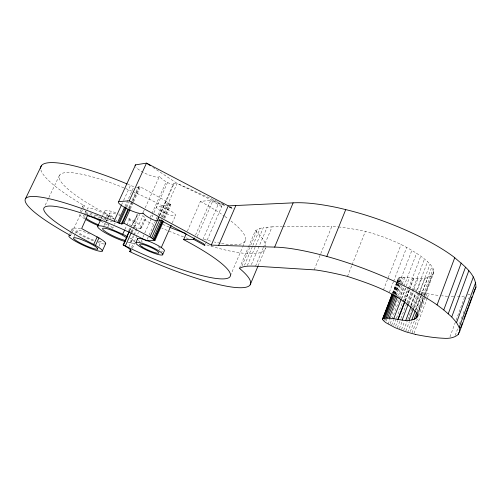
<?xml version="1.0" encoding="UTF-8"?>
<svg xmlns="http://www.w3.org/2000/svg" width="501" height="501" viewBox="0 0 501 501"><rect width="100%" height="100%" fill="white"/><g stroke="black" fill="none" stroke-linecap="round" stroke-linejoin="round"><path stroke-width="0.38" stroke-dasharray="2.5 1.88" d="M417.609 315.492L433.791 272.632C433.985 266.664 428.449 262.599 424.479 258.973C417.277 253.255 409.254 248.69 401.088 244.513C389.64 239.002 377.648 234.625 365.354 231.418A134.882 31.832 20.4 0 0 338.363 226.909M433.791 272.632C427.503 282.821 411.741 276.934 401.902 277.216C394.544 276.921 399.942 283.153 403.374 284.411M449.986 336.829L455.885 320.803M456.154 320.076L465.003 296.041L458.659 296.511A129.026 33.01 21.2 0 1 455.891 296.561M455.227 335.407L457.895 328.124M459.498 323.759L460.3 321.573M461.371 318.667L462.172 316.482M463.237 313.57L464.039 311.39M468.579 299.016L469.118 297.563M410.319 331.574L414.433 320.684M417.446 312.705L423.752 296.01M424.028 295.289L424.848 293.11L430.666 294.331A129.026 33.01 21.2 0 0 439.433 295.527M417.646 313.463L423.433 298.145M424.535 295.227L431.968 275.537M417.233 314.684L423.583 297.876M423.859 297.143L433.797 270.828M412.066 332.852L417.277 319.037M418.373 316.131L425.506 297.231M425.781 296.504L426.877 293.599M414.001 333.334L427.171 298.377M427.447 297.65L428.818 294.006M411.315 305.842L421.742 278.387M403.687 330.259L407.526 320.139M407.801 319.413L417.953 292.665M413.156 308.791L418.423 294.907M418.698 294.175L430.058 264.209M414.02 307.144L419.256 293.323M419.531 292.597L425.048 278.055M405.835 330.992L409.398 321.586M414.609 307.833L420.64 291.914L424.848 293.11M415.141 310.958L420.921 295.69M421.197 294.957L431.931 266.601M415.686 309.681L420.953 295.765M421.228 295.039L427.879 277.466M407.689 332.401L412.072 320.809M416.187 309.937L421.391 296.172M421.667 295.446L422.763 292.546M417.051 311.478L423.076 295.465M423.339 294.851L433.177 268.818M404.94 300.757L409.092 289.872M409.373 289.146L413.525 278.268M405.265 300.813L409.423 289.922M409.699 289.202L413.857 278.312M395.627 326.214L397.832 320.44M405.265 300.963L409.392 290.148M397.356 327.804L400.656 319.15M400.932 318.423L406.706 303.274M406.981 302.554L411.377 291.012M407.62 303.218L424.479 258.973M408.265 304.038L413.55 290.16M413.826 289.428L417.997 278.475M399.429 328.656L402.171 321.435M409.041 303.393L413.438 291.845M401.545 329.476L404.564 321.529M410.876 304.915L415.266 293.361M410.826 305.723L415.492 293.442M416.588 290.555L427.566 261.66M388.131 324.147L390.066 319.087M390.348 318.367L397.832 298.859M398.107 298.139L402.541 286.578M399.234 298.571L403.712 286.891M403.994 286.165L416.588 253.306M390.223 323.565L391.607 319.957M391.882 319.237L399.353 299.742M399.629 299.022L404.057 287.468M401.345 298.834L406.042 286.566M406.317 285.846L409.355 277.911M391.625 325.168L393.561 320.114M401.846 298.471L405.71 288.369M393.711 325.331L396.191 318.836M396.466 318.116L408.321 287.098M403.562 301.314L408.29 288.939M408.565 288.213L420.802 256.18M392.59 292.941L398.126 278.569M392.615 293.248L396.504 283.159M396.629 282.746L398.445 278.118M392.834 293.542L396.761 283.341M397.042 282.608L398.17 279.696M392.872 293.636L397.318 282.088M397.6 281.368L398.99 277.754M393.479 293.454L397.118 283.998M397.399 283.272L398.52 280.36M393.617 293.398L397.243 283.992M397.525 283.272L399.754 277.479M383.716 321.028L384.555 318.849M394.062 294.156L397.976 283.992M398.251 283.265L399.09 281.086M394.306 293.981L397.932 284.549M399.053 281.65L400.725 277.297M394.963 294.319L411.866 250.381M385.087 320.289L385.651 318.836M395.132 294.187L399.873 281.863M395.189 294.663L398.827 285.207M399.942 282.301L401.902 277.216M386.102 321.053L386.941 318.88M395.846 295.715L400.856 282.683M396.272 295.44L403.274 277.222M397.525 296.316L402.015 284.637M402.29 283.904L404.814 277.335M389.402 292.171L393.304 282.069M393.586 281.349L406.68 247.438M383.44 290.01L401.088 244.513M347.469 276.408L351.796 265.524M352.084 264.797L365.354 231.418M314.208 269.776L331.856 226.32L333.372 226.414A134.882 31.832 20.4 0 1 337.63 226.828M255.548 266.163L263.056 248.296M263.357 247.582L272.068 226.853L282.163 226.759M258.109 265.831L265.605 247.957A109.162 23.516 24.2 0 1 206.111 244.707M247.344 265.499L255.497 246.191M255.798 245.477L263.344 227.598L272.068 226.853M251.402 264.591L267.202 227.085M239.422 268.323L248.183 247.651M248.483 246.949L255.36 230.717L260.082 228.387L263.344 227.598M241.964 265.937L250.45 245.891M250.75 245.177L257.42 229.427M244.494 265.242L252.592 246.104M252.886 245.396L260.082 228.387M230.372 275.819L242.453 247.406M242.76 246.692L245.477 240.298M202.861 239.61L218.674 203.293L226.602 206.274M205.454 244.075L221.73 206.606A8.555 2.042 23.6 0 0 220.071 204.239L177.135 183.422L152.36 167.015M195.515 235.101L210.752 200.294L221.73 206.606M197.244 236.485L212.981 200.469L224.479 205.141M187.374 231.136L200.45 201.421L210.752 200.294M172.156 223.108L175.594 215.374M161.078 216.77L167.703 201.984L140.399 186.854L138.314 186.779L128.275 208.767M161.917 217.421L177.135 183.422L218.242 201.884M162.731 217.039L169.025 202.98L167.703 201.984M163.583 217.879L169.858 203.844L169.025 202.98M164.071 218.035L170.14 204.464L169.858 203.844M164.785 218.423L170.847 204.853L170.14 204.464M129.552 230.798L131.431 226.609M131.75 225.907L133.949 221.01L127.78 217.86M142.917 237.173L144.501 233.66M144.814 232.959L153.769 213.157M153.976 212.599L167.559 182.502L164.76 180.905A13.427 3.238 24.3 0 1 159.619 175.976A13.395 3.206 24.7 0 1 152.749 176.289L149.442 175.175A13.395 3.206 24.7 0 1 135.733 166.914M147.169 239.346L148.766 235.777M149.091 235.063L162.224 205.786L170.847 204.853M157.558 219.244L158.817 216.426M159.136 215.724L173.665 183.316L177.135 183.422M157.884 219.325L159.149 216.501M159.462 215.799L166.1 200.995M158.141 219.188L173.897 184.042M127.768 242.321L130.717 242.922L133.936 235.796M134.255 235.088L137.481 227.961L140.293 228.293L139.673 229.658M131.519 247.413L133.391 243.267A17.09 2.856 24.3 0 0 134.65 243.041M140.293 228.293L143.944 219.895A16.996 3.288 24.4 0 0 141.633 214.916M130.717 242.922L133.504 243.317L138.439 232.389M132.377 248.308L134.575 243.436M140.18 228.237A17.028 3.138 24.4 0 0 141.714 227.617L145.503 219.219M150.181 217.428L166.238 181.763M128.657 230.554L130.26 227.022M137.261 213.965L131.819 225.945M141.714 227.617L140.913 225.951L139.059 224.323A17.028 3.138 24.4 0 0 134.663 221.461L134.306 221.235L137.524 214.14M134.663 221.461L138.526 212.944M130.874 232.044L132.158 229.214M131.694 231.888L139.66 214.315M132.114 232.639L133.36 229.896M134.6 227.147L135.533 225.087M143.305 212.017L144.902 208.485M145.227 207.777L159.619 175.976M129.847 242.853L133.059 235.739M133.385 235.032L135.314 230.767M135.633 230.053L136.598 227.917L137.481 227.961M128.964 246.63L132.145 239.603A17.09 2.856 24.3 0 0 129.891 238.094M139.059 224.323L142.891 215.843M129.671 208.297L132.571 201.928M132.897 201.22L139.028 187.781L138.314 186.779M130.335 208.923L133.26 202.517M133.585 201.803L140.399 186.854M124.974 229.326L126.565 225.832M126.885 225.131L129.746 218.843M112.687 228.281L113.295 226.947M114.522 224.279L115.13 222.945M124.906 206.456L133.917 186.754L129.947 185.17A100.795 19.908 24.5 0 0 127.811 184.262M125.895 206.832L128.15 201.903M126.809 207.126L129.383 201.49M129.014 208.823L132.251 201.721M132.577 201.007L139.059 186.804M129.584 230.817L131.5 226.64M98.973 246.216L101.146 241.495M108.849 224.717L107.928 226.721A13.264 2.255 24.6 0 0 100.638 221.085M121.442 205.078L123.378 200.857M123.703 200.156L130.473 185.395M100.926 219.3L101.878 217.24M102.191 216.557L104.728 211.059M104.74 220.503L106.3 217.108M106.613 216.432L107.552 214.397L103.563 212.292A80.674 15.907 24.5 0 1 60.508 174.185A80.674 15.907 24.5 0 1 132.22 191.332M103.914 225.726L105.179 222.983M105.498 222.294L109.606 213.37M106.481 221.548L108.041 218.16M108.354 217.484L109.287 215.449L107.552 214.397M69.808 233.76L70.754 231.731M71.073 231.055L72.338 228.35M80.191 211.56L81.751 208.222M82.064 207.552L82.69 206.212M70.547 235.52L71.499 233.479M71.818 232.796L80.661 213.871M81.306 212.487L83.197 208.454M83.51 207.777L84.45 205.761L80.605 203.506A100.795 19.908 24.5 0 1 40.857 169.808M74.048 236.666L75.307 233.967M75.62 233.291L76.878 230.592M83.767 215.825L84.7 213.821M85.013 213.15L86.573 209.813M45.259 205.109L48.566 198.177M48.898 197.488L59.469 175.312M467.727 294.983L470.452 293.918M139.028 187.781L136.491 187.593M282.94 226.753L331.856 226.32M85.496 213.263L88.696 213.439A80.83 15.205 24.4 0 0 95.553 217.309M84.45 205.761L83.667 205.729A18.243 3.256 24.7 0 0 84.124 208.666M80.717 228.418L73.265 227.974A18.337 2.818 24.5 0 0 79.383 234.255L83.191 236.303A18.337 2.818 24.5 0 0 93.75 241.044M133.122 227.091L136.598 227.917M115.675 213.927L115.568 213.896A14.247 2.618 24.4 0 0 114.234 217.941M420.64 291.914L414.264 289.678M118.593 214.923L120.177 215.505M229.483 207.358L233.09 208.71M118.956 213.914L120.384 214.459M412.204 288.845L413.575 289.403M229.502 207.189L233.097 208.648M221.786 203.475L223.909 204.427M228.876 206.656L233.128 208.566M143.944 219.895L147.801 221.743A109.162 23.516 24.2 0 0 153.362 224.316M167.559 182.502L168.28 182.865A5.304 1.271 24.4 0 0 171.505 184.061L172.4 184.249A5.304 1.271 24.4 0 0 173.665 183.316M133.949 221.01L134.306 221.235M229.539 206.537L233.347 208.529M90.174 212.825L93.286 214.56A18.243 3.256 24.7 0 0 112.487 221.868M85.132 211.328L88.502 213.332M132.145 239.603L134.581 241.808M162.637 251.264A14.723 2.536 24 0 1 161.291 251.082M140.092 241.833A14.723 2.536 24 0 1 138.408 240.48M158.141 246.642A10.515 1.81 24 0 1 159.042 249.429M142.459 242.158A10.515 1.81 24 0 1 141.752 240.355M188.288 238.67A109.162 23.516 24.2 0 1 184.149 237.136M183.46 236.873A109.162 23.516 24.2 0 1 161.76 228.055M255.36 230.717A109.162 23.516 24.2 0 1 265.774 246.404M221.555 243.461A87.343 18.775 24.2 0 0 241.626 230.917L239.835 228.901A87.343 18.775 24.2 0 0 230.704 220.772M220.19 243.217A87.343 18.775 24.2 0 1 214.434 242.021M210.639 241.113A87.343 18.775 24.2 0 1 202.629 238.946M169.106 227.028A87.343 18.775 24.2 0 1 162.543 224.248M200.45 201.421A87.343 18.775 24.2 0 1 224.285 216.037M224.893 216.463A87.343 18.775 24.2 0 1 228.35 218.975M453.724 296.542A129.026 33.01 21.2 0 1 449.973 296.41M447.643 296.279A129.026 33.01 21.2 0 1 441.544 295.759M129.314 224.755A14.247 2.618 24.4 0 0 135.47 224.705L135.201 224.229A14.247 2.618 24.4 0 0 127.241 218.737M116.802 220.553A19.627 3.607 24.4 0 1 115.574 219.92M114.19 219.169A19.627 3.607 24.4 0 1 108.329 215.53L105.993 213.633A19.627 3.607 24.4 0 1 115.762 212.706M98.49 241.607A13.308 2.048 24.5 0 0 99.361 241.764L100.97 241.695A13.308 2.048 24.5 0 0 100.519 240.386M93.725 240.167A13.308 2.048 24.5 0 1 77.048 231.099A13.308 2.048 24.5 0 1 89.742 234.099M103.957 243.987A18.337 2.818 24.5 0 1 98.046 242.584M132.94 191.645A80.674 15.907 24.5 0 1 162.224 205.786M106.419 219.144A13.239 2.361 24.7 0 1 102.392 217.778M101.91 217.591A13.239 2.361 24.7 0 1 95.503 214.704M87.468 209.243A13.239 2.361 24.7 0 1 100.626 211.923L102.135 212.649A13.239 2.361 24.7 0 1 111.116 218.643M85.076 217.597A13.264 2.255 24.6 0 1 84.243 215.417M85.458 215.38A13.264 2.255 24.6 0 1 86.322 215.505M84.813 218.887A18.274 3.112 24.6 0 1 79.252 213.57M107.214 223.734A18.274 3.112 24.6 0 1 112.362 228.049M109.287 215.449A18.243 3.256 24.7 0 1 114.159 218.862M158.823 209.65A10.433 2.192 24.1 0 0 175.093 215.774A10.433 2.192 24.1 0 0 164.259 208.04A10.433 2.192 24.1 0 0 158.823 209.65"/><path stroke-width="0.75" d="M415.561 334.461L405.56 331.718L395.076 327.654L385.545 322.5L382.72 319.776L382.614 318.818L392.032 294.381M415.554 334.455A130.354 27.254 21.6 0 0 443.241 338.25C448.445 338.682 454.044 338.087 458.158 334.574L458.96 332.388M460.557 328.023L462.423 322.932M463.757 319.3L468.022 307.658M468.554 306.205L472.017 296.749M473.088 293.837L473.883 291.657M458.158 334.574L459.705 331.418L475.95 287.073C475.862 273.728 463.124 265.204 454.125 257.182A98.565 25.3 20.9 0 0 345.74 209.606L338.563 207.884A123.064 30.862 20.8 0 0 293.123 202.855L228.268 205.873L146.492 163.132L135.571 164.848A13.395 3.206 24.7 0 0 135.145 165.668M459.705 331.418L459.204 327.403L456.561 322.563L473.364 276.884M459.204 327.403L475.718 282.376M456.561 322.563L451.727 316.951L468.823 270.665M451.727 316.951L443.761 309.95L461.196 263.063M448.232 313.82L465.485 267.265M443.761 309.95L437.079 304.927L454.745 257.689M382.614 318.818C392.953 315.862 405.234 324.041 415.717 318.567L417.371 314.19M415.717 318.567L416.826 317.515L417.646 315.348M405.829 320.289L411.039 306.562M409.06 320.233L413.469 308.597M411.803 319.926L415.129 311.14M414.039 319.369L416.5 312.849C398.633 293.342 372.043 284.48 347.469 276.408A136.197 26.246 20.9 0 0 315.711 269.964L255.548 266.163C250.162 266.044 244.313 265.63 239.422 268.323A110.088 19.345 24 0 1 231.456 287.01A110.088 19.345 24 0 1 133.542 253.393L129.646 251.565A17.122 2.699 24.3 0 0 128.331 248.039L123.133 244.845L129.264 231.518L127.035 236.397L127.705 236.804M397.738 319.619L404.664 301.483M398.063 319.682L404.99 301.539M402.146 320.101L408.265 304.038M393.611 319.031L401.069 299.554M382.557 319.256L392.126 294.431M384.687 314.678L385.532 312.492M387.217 308.115L388.619 304.476M389.74 301.558L391.149 297.913M383.415 318.185L392.59 294.363M384.142 318.003L393.06 294.845M385.094 317.916L394.024 294.707M386.246 317.922L394.913 295.39M387.586 318.029L395.99 296.166M389.114 318.229L397.249 297.049M416.826 317.515L417.339 316.219L417.233 314.684L416.5 312.925M135.571 164.848L118.681 201.602L129.264 200.807L211.284 245.108L274.642 247.118A124.317 25.476 21.3 0 1 319.632 254.489L326.802 256.449L345.74 209.606M274.642 247.118L293.123 202.855M250.143 284.831L257.89 266.369M218.549 245.634L235.783 205.667M211.284 245.108L228.268 205.873M186.128 233.967L183.642 239.628L193.649 239.365L194.275 237.944M162.575 254.84A14.736 2.48 24 0 0 144.701 244.137A14.736 2.48 24 0 0 140.568 246.968A14.736 2.48 24 0 0 162.575 254.84L164.247 251.057A14.723 2.536 24 0 0 159.594 246.436A14.723 2.536 24 0 0 146.16 240.217M161.216 247.719L171.217 225.218M163.508 221.279L154.897 240.561L151.615 237.9L159.819 219.588M152.98 238.839L161.472 219.851M153.857 239.635L162.33 220.684M154.176 240.179L162.794 220.891M151.615 237.9L149.981 236.948L157.564 220.027M129.646 251.565L130.579 249.485M135.921 242.509L137.631 238.726M123.133 244.845L125.325 245.947L131.381 232.596M87.857 214.704L81.657 228.562A81.143 13.784 24.3 0 0 93.161 234.806L98.954 237.9A18.337 2.818 24.5 0 1 105.623 243.705L102.223 251.12L101.164 251.389A18.374 2.668 24.4 0 1 79.803 243.605L75.983 241.563A18.374 2.668 24.4 0 1 69.777 235.439L70.547 235.52L66.627 233.334A101.584 16.358 24.3 0 1 28.363 196.962A101.584 16.358 24.3 0 1 113.508 221.016L121.424 223.941L122.57 223.859L121.799 222.951L123.847 223.158L130.01 209.631M127.035 236.397L122.751 234.218L124.655 230.022M117.497 222.638L124.58 207.157M118.493 223.02L125.576 207.539M129.264 200.807L146.492 163.132L150.4 165.725M119.407 223.321L126.484 207.827M121.424 223.941L127.955 209.474M122.532 223.026L129.014 208.823M123.496 245.064L127.373 236.597M114.034 221.242L121.442 205.078M97.751 226.17L100.607 219.989M102.223 251.12A18.374 2.668 24.4 0 0 95.484 245.44L93.712 244.425L97.194 236.879M95.484 245.44L98.954 237.9M474.153 290.931L475.95 287.073M25.532 198.615L41.32 165.875M104.953 243.887L105.623 243.705M154.897 240.561L146.524 240.774A81.306 13.064 24.3 0 0 49.286 206.049A81.306 13.064 24.3 0 0 89.666 242.365L93.712 244.425M125.106 241.563L122.3 240.662A19.696 3.288 24.3 0 1 101.465 230.429L99.092 228.594A19.696 3.288 24.3 0 1 108.711 228.061L122.751 234.218M123.847 223.158L149.981 236.948M193.649 239.365L204.84 245.49A8.636 1.678 23.6 0 0 203.055 243.361L160.652 220.258L157.239 219.952A5.354 1.058 24.2 0 1 156.061 220.672L155.172 220.453A5.354 1.058 24.2 0 1 151.935 219.219L148.346 217.302A13.546 2.699 24.2 0 1 142.985 212.725A13.514 2.68 24.5 0 1 136.272 212.568L132.953 211.397A13.514 2.68 24.5 0 1 118.681 201.602M86.159 219.701L89.929 221.78A18.274 3.112 24.6 0 0 98.359 225.688M437.079 304.927L436.44 304.451A99.58 20.892 21.4 0 0 326.802 256.449M137.562 239.422A14.723 2.536 24 0 1 145.503 239.985M183.642 239.628A88.082 15.443 24 0 1 224.993 278.788A88.082 15.443 24 0 1 125.325 245.947M185.351 233.303A87.343 18.775 24.2 0 1 169.764 227.297M125.05 240.367A14.297 2.386 24.3 0 1 105.542 231.687A14.297 2.386 24.3 0 1 108.567 229.157L113.17 230.804A14.297 2.386 24.3 0 1 126.302 237.599M40.644 168.342A100.795 19.908 24.5 0 1 127.097 183.961M100.112 219.77A80.83 15.205 24.4 0 1 98.797 219.069M98.553 224.849A13.264 2.255 24.6 0 1 85.84 218.204M87.343 215.724A13.264 2.255 24.6 0 1 97.181 219.369L98.697 220.089A13.264 2.255 24.6 0 1 100.169 220.835M97.563 249.11L95.973 249.141A13.333 1.935 24.4 0 1 80.868 243.311A13.333 1.935 24.4 0 1 73.785 237.699A13.333 1.935 24.4 0 1 86.773 241.858L88.301 242.578A13.333 1.935 24.4 0 1 97.563 249.11M142.102 246.874A10.527 1.772 24 0 0 158.448 253.205A10.527 1.772 24 0 0 147.288 245.922A10.527 1.772 24 0 0 142.102 246.874"/></g></svg>
